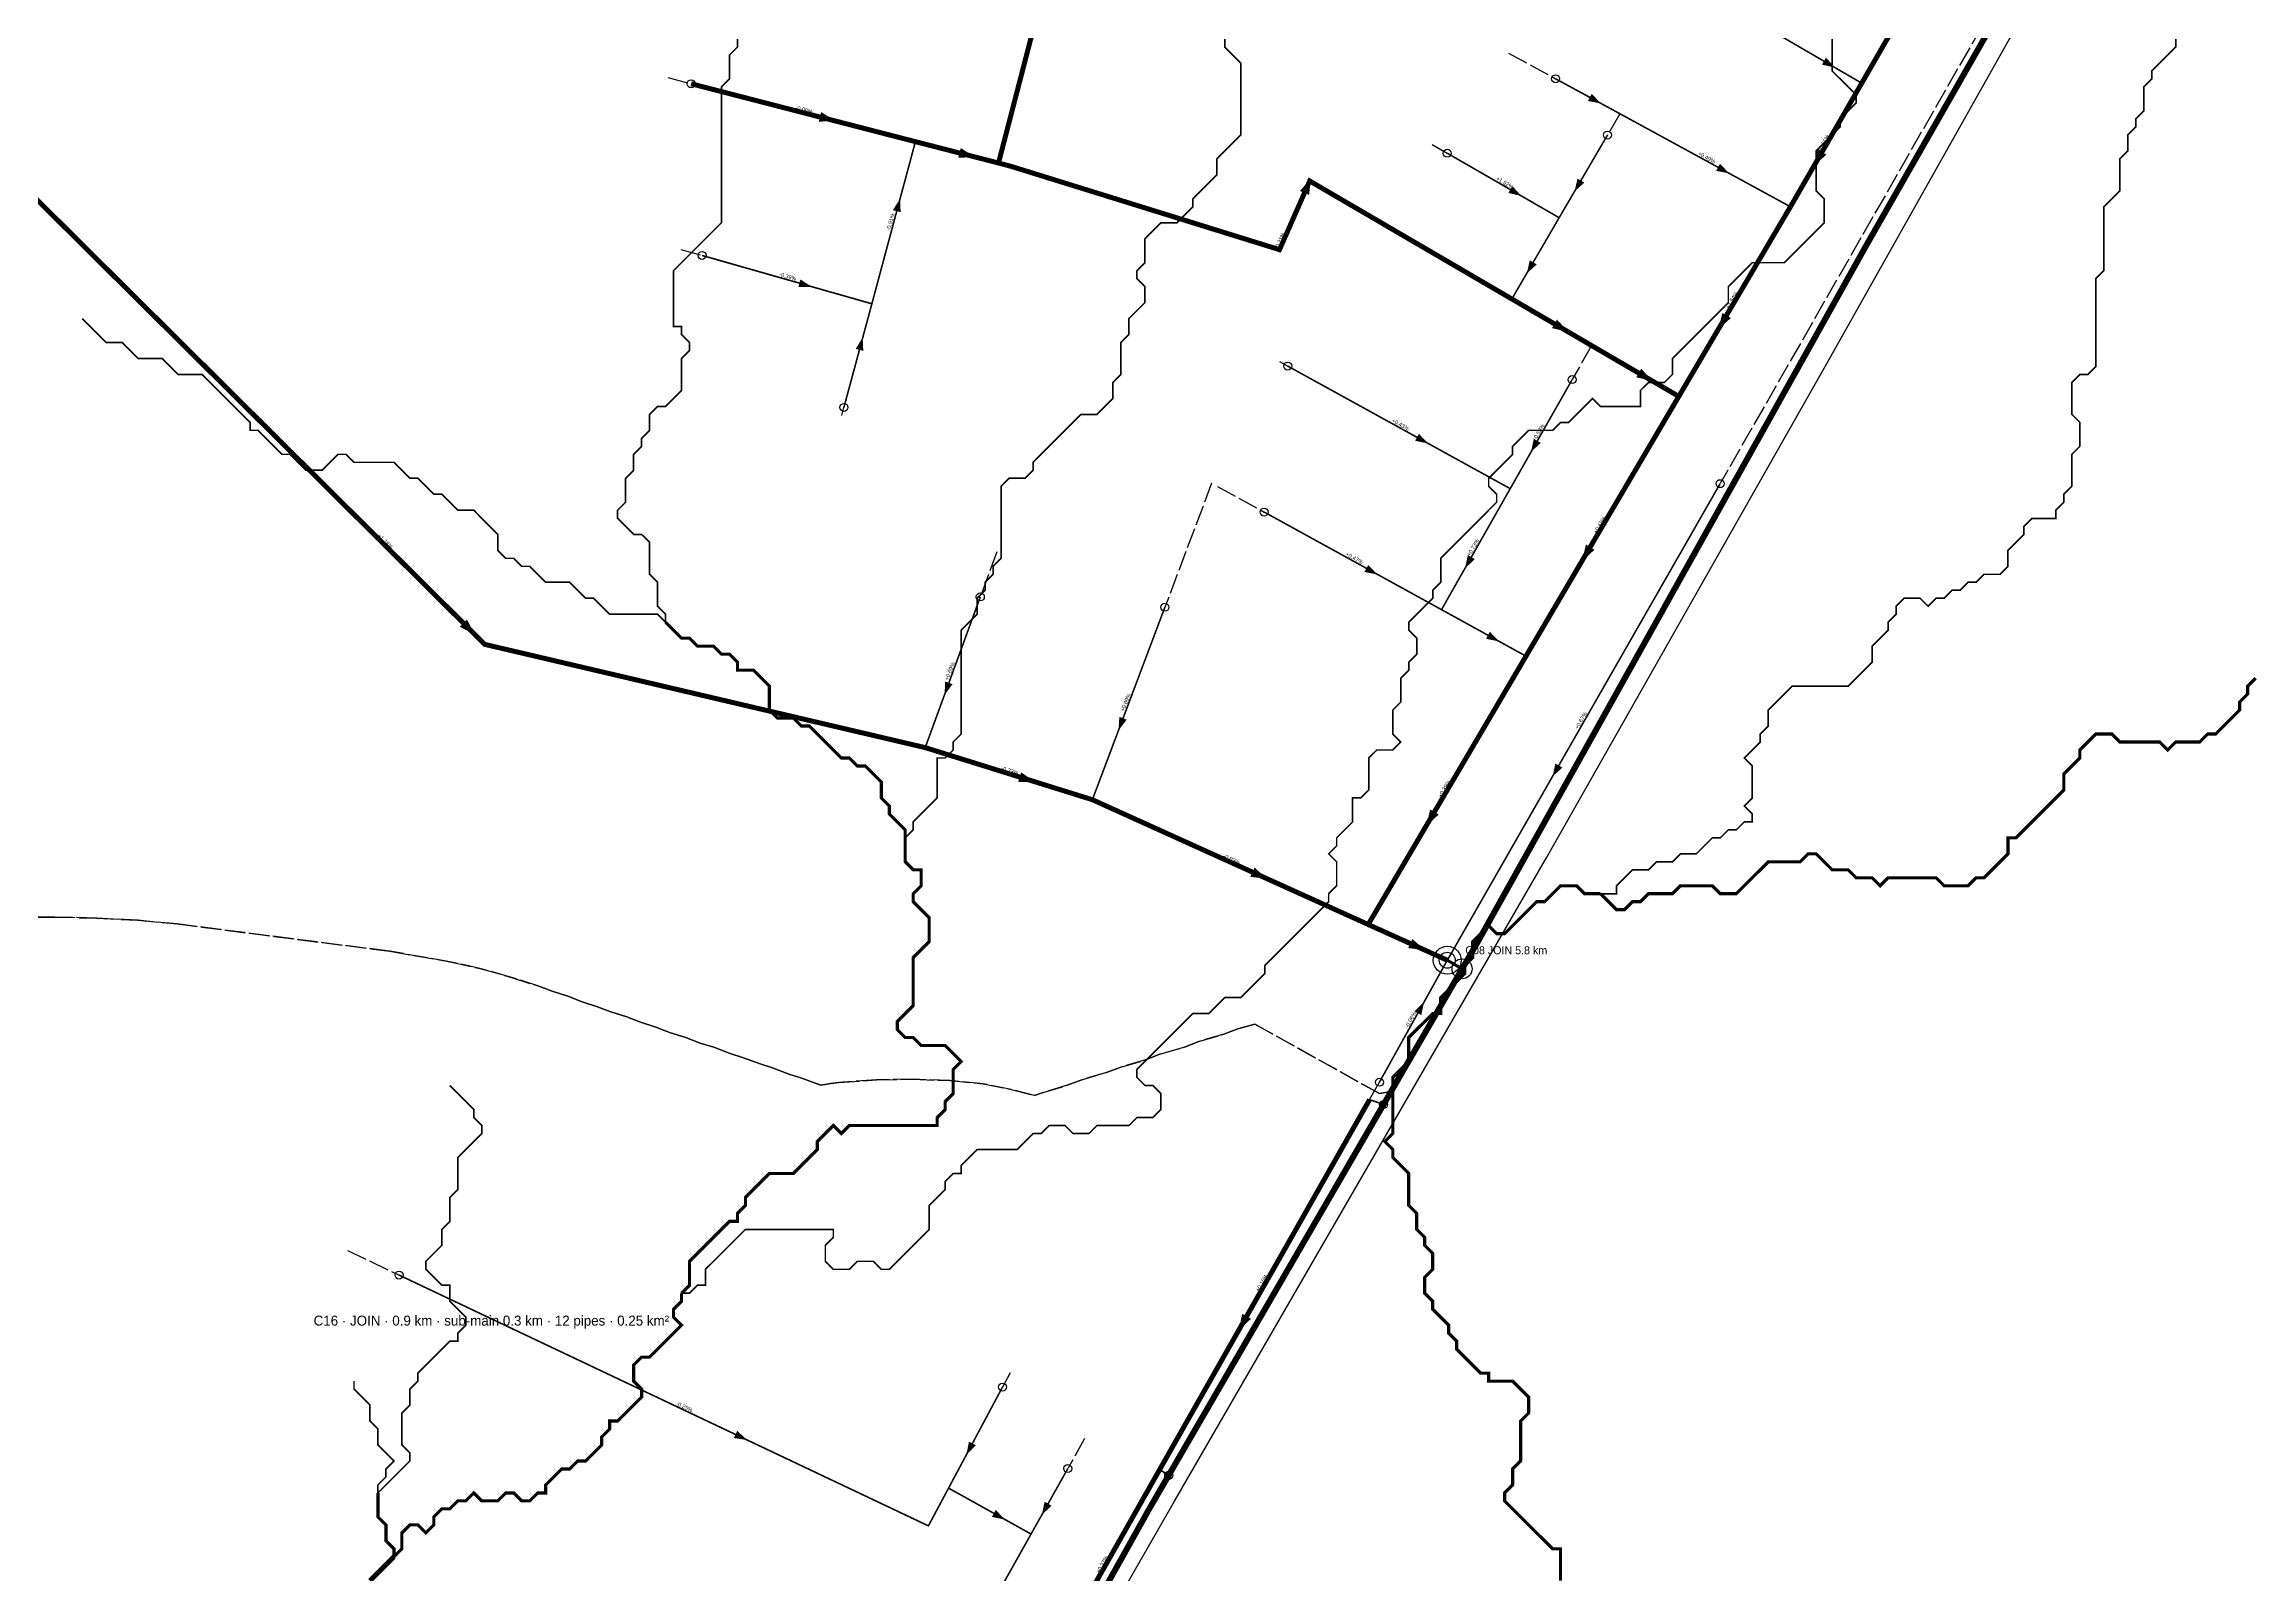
# Model space of a CAD drawing. Header units: metres. Extents: x 442821 to 452274, y 2561971 to 2571293.
# Drawn here: x 445428 to 446534, y 2563678 to 2564445 of the extents above; entities that cross this region are included whole.
import ezdxf
from ezdxf.enums import TextEntityAlignment as Align

# ---------------------------------------------------------------- set-up
doc = ezdxf.new("R2010")
doc.units = ezdxf.units.M
doc.header["$LTSCALE"] = 8
doc.linetypes.add('DASHDOT', pattern=[3.556, 2.54, -0.508, 0, -0.508])
doc.linetypes.add('DASHED', pattern=[1.524, 1.27, -0.254])
for name, color, linetype in [('A_ARROWS', 7, 'Continuous'), ('A_BUILT_2006', 252, 'Continuous'), ('A_CATCH_LABEL', 7, 'Continuous'), ('A_CATCHMENTS', 7, 'Continuous'), ('A_ENVELOPE', 3, 'Continuous'), ('A_GRADIENT', 8, 'Continuous'), ('A_HEAD_GAP', 8, 'Continuous'), ('A_HEADS', 8, 'Continuous'), ('A_JOIN_LINK', 6, 'Continuous'), ('A_MAIN_PIPE', 5, 'Continuous'), ('A_OUTLET_LABEL', 7, 'Continuous'), ('A_OUTLETS', 7, 'Continuous'), ('A_STREAMS', 5, 'Continuous')]:
    doc.layers.add(name, color=color, linetype=linetype)

msp = doc.modelspace()

# ---------------------------------------------------------------- linework, layer by layer
at = {"layer": 'A_ARROWS', "color": 3}
for points in [[(446324.8, 2564433.1), (446318.3, 2564434.6), (446320.3, 2564438.1)], [(446207.7, 2564415.1), (446201.1, 2564416.4), (446203, 2564419.9)], [(445824.3, 2564406.4), (445816, 2564406), (445817.2, 2564410.8)], [(445894.2, 2564388.3), (445885.8, 2564387.9), (445887.1, 2564392.8)], [(446314.3, 2564383.9), (446316.1, 2564392), (446320.5, 2564389.5)], [(446271.9, 2564380.1), (446265.3, 2564381.4), (446267.2, 2564384.9)], [(446062.4, 2564377.6), (446061.5, 2564369.3), (446056.9, 2564371.3)], [(446167.8, 2564368.8), (446161.3, 2564370.3), (446163.3, 2564373.7)], [(446194.4, 2564371), (446195.9, 2564377.5), (446199.3, 2564375.5)], [(445856.7, 2564367.4), (445857, 2564360.7), (445853.1, 2564361.7)], [(446170.5, 2564330), (446172, 2564336.6), (446175.5, 2564334.5)], [(445812.5, 2564323.3), (445805.8, 2564323.2), (445806.8, 2564327)], [(446191.3, 2564300.7), (446183.1, 2564302.6), (446185.6, 2564306.9)], [(446266.5, 2564302.1), (446268.4, 2564310.2), (446272.7, 2564307.7)], [(445838, 2564297.9), (445838.3, 2564291.2), (445834.5, 2564292.2)], [(446233.5, 2564276.1), (446225.3, 2564278), (446227.8, 2564282.3)], [(446121.1, 2564244.8), (446114.6, 2564246.2), (446116.5, 2564249.7)], [(446172.6, 2564240.6), (446174, 2564247.1), (446177.5, 2564245.1)], [(446198.2, 2564186), (446200.1, 2564194.2), (446204.4, 2564191.6)], [(446095.7, 2564179.2), (446089.2, 2564180.5), (446091.1, 2564184)], [(446139.6, 2564182.3), (446141, 2564188.9), (446144.5, 2564186.9)], [(445643.8, 2564149.2), (445636.3, 2564153), (445639.9, 2564156.6)], [(446156.7, 2564145.7), (446150.1, 2564147), (446152, 2564150.5)], [(445879, 2564118.9), (445879.3, 2564125.6), (445883, 2564124.3)], [(445966.1, 2564101.2), (445966.5, 2564107.9), (445970.2, 2564106.5)], [(446183.4, 2564078), (446184.8, 2564084.5), (446188.3, 2564082.5)], [(445924.3, 2564075.3), (445915.9, 2564075.3), (445917.4, 2564080.1)], [(446120.2, 2564053.3), (446122.1, 2564061.5), (446126.4, 2564059)], [(446040.4, 2564026.8), (446032.1, 2564027.8), (446034.2, 2564032.4)], [(446119.4, 2563991.1), (446111.1, 2563992.1), (446113.2, 2563996.7)], [(446119, 2563965.1), (446117.7, 2563958.5), (446114.2, 2563960.4)]]:
    msp.add_solid(points, dxfattribs=at)
at = {"layer": 'A_ARROWS', "color": 1}
for points in [[(446026.3, 2563800.7), (446028, 2563808.9), (446032.4, 2563806.4)], [(445780.1, 2563745.7), (445773.5, 2563746.7), (445775.2, 2563750.3)], [(445889.9, 2563738.3), (445891.2, 2563744.9), (445894.7, 2563743)], [(445909.3, 2563705.8), (445902.7, 2563707.2), (445904.6, 2563710.7)], [(445927.7, 2563708.2), (445929.1, 2563714.8), (445932.6, 2563712.8)]]:
    msp.add_solid(points, dxfattribs=at)
at = {"layer": 'A_BUILT_2006', "color": 252}
msp.add_lwpolyline([(444423.4, 2563343.2), (444431.5, 2563355.3), (444572.9, 2563267.8), (444295.2, 2562786.9), (444363.1, 2562577.1), (444377.7, 2562576.5), (444569.2, 2562604), (444800.1, 2562694.3), (445148.7, 2563361.2), (445469.4, 2563197.5), (445714.6, 2563159.3), (445807.5, 2563389.7), (445994.1, 2563715), (446180.6, 2564037.7), (446320.8, 2564284.9), (446551.4, 2564695.1), (447061.6, 2565726.9), (448013.4, 2567331.6), (448231.6, 2567243.7), (448332.3, 2567295.5), (448412.2, 2567436.6)], dxfattribs=at)
at = {"layer": 'A_CATCHMENTS', "color": 3, "linetype": 'DASHED'}
msp.add_lwpolyline([(446410.6, 2564467), (446340, 2564343.2), (446237.3, 2564159), (446145.9, 2563995.1), (446102.6, 2563920.3), (446096.8, 2563919.2), (446034.3, 2563954), (446025.9, 2563951.7), (446018.8, 2563948.9), (446006.3, 2563945.3), (445999.2, 2563942.5), (445986.8, 2563938.9), (445979.6, 2563936.1), (445967.3, 2563932.5), (445960, 2563929.8), (445947.8, 2563926.1), (445940.4, 2563923.4), (445928.3, 2563919.7), (445924.1, 2563918.2), (445912.3, 2563921.3), (445898.3, 2563924.1), (445881.6, 2563925.7), (445863.4, 2563926.4), (445844.9, 2563926.1), (445826.1, 2563924.8), (445822, 2563924.3), (445817, 2563923.4), (445816.5, 2563923.6), (445807, 2563927.1), (445801.5, 2563928.8), (445792.4, 2563932.2), (445786.6, 2563934.1), (445777.9, 2563937.3), (445771.7, 2563939.3), (445763.4, 2563942.4), (445756.7, 2563944.5), (445748.9, 2563947.4), (445741.8, 2563949.7), (445734.4, 2563952.5), (445726.8, 2563955), (445719.9, 2563957.6), (445719.9, 2563957.6), (445711.9, 2563960.2), (445705.3, 2563962.7), (445697, 2563965.4), (445690.8, 2563967.8), (445682, 2563970.6), (445676.3, 2563972.8), (445661.7, 2563977.6), (445647, 2563981.7), (445632.1, 2563985.1), (445601.2, 2563990.5), (445494.8, 2564004.2), (445475.1, 2564006), (445454.6, 2564007.1), (445433.6, 2564007.6), (445411.9, 2564007.5)], dxfattribs=at)
at = {"layer": 'A_CATCHMENTS', "color": 1, "linetype": 'DASHED'}
msp.add_lwpolyline([(445411.9, 2564007.5), (445433.6, 2564007.6), (445454.6, 2564007.1), (445475.1, 2564006), (445494.8, 2564004.2), (445601.2, 2563990.5), (445632.1, 2563985.1), (445647, 2563981.7), (445661.7, 2563977.6), (445676.3, 2563972.8), (445682, 2563970.6), (445690.8, 2563967.8), (445697, 2563965.4), (445705.3, 2563962.7), (445711.9, 2563960.2), (445719.9, 2563957.6), (445726.8, 2563955), (445734.4, 2563952.5), (445741.8, 2563949.7), (445748.9, 2563947.4), (445756.7, 2563944.5), (445763.4, 2563942.4), (445771.7, 2563939.3), (445777.9, 2563937.3), (445786.6, 2563934.1), (445792.4, 2563932.2), (445801.5, 2563928.8), (445807, 2563927.1), (445816.5, 2563923.6), (445817, 2563923.4), (445822, 2563924.3), (445826.1, 2563924.8), (445844.9, 2563926.1), (445863.4, 2563926.4), (445881.6, 2563925.7), (445898.3, 2563924.1), (445912.3, 2563921.3), (445924.1, 2563918.2), (445928.3, 2563919.7), (445940.4, 2563923.4), (445947.8, 2563926.1), (445960, 2563929.8), (445967.3, 2563932.5), (445979.6, 2563936.1), (445986.8, 2563938.9), (445999.2, 2563942.5), (446006.3, 2563945.3), (446018.8, 2563948.9), (446025.9, 2563951.7), (446034.3, 2563954), (446096.8, 2563919.2), (446102.6, 2563920.3), (446098.8, 2563913.7), (445991.2, 2563728), (445981.3, 2563710.9), (445936.8, 2563631.1)], dxfattribs=at)
at = {"layer": 'A_ENVELOPE', "color": 3}
msp.add_lwpolyline([(446687.5, 2565015.6), (446628.6, 2564893.4), (446563.7, 2564758.7), (446544.7, 2564719.1), (446459.2, 2564552.4), (446431.5, 2564503.8), (446340, 2564343.2), (446237.3, 2564159), (446145.9, 2563995.1), (446098.8, 2563913.7), (445991.2, 2563728), (445981.3, 2563710.9), (445936.8, 2563631.1), (445875.2, 2563520.9), (445841.6, 2563460.7), (445796.7, 2563382.9), (445742.6, 2563253.5), (445736.7, 2563232.2), (445717.1, 2563162.4), (445244.5, 2563377.9), (444873.7, 2562270.3), (443922.9, 2562555.5), (443114.8, 2564922.9)], dxfattribs=at)
at = {"layer": 'A_HEAD_GAP', "color": 8, "linetype": 'DASHED'}
for points in [[(446428.6, 2564506.5), (446267.3, 2564224.7)], [(446161.4, 2564440.3), (446184.9, 2564427.5)], [(445740.4, 2564428.1), (445752.1, 2564425)], [(446217.1, 2564410), (446210.9, 2564399.3)], [(446123.2, 2564394.5), (446130.7, 2564390.2)], [(445746.9, 2564342), (445757.6, 2564339)], [(446202.9, 2564293.9), (446193.2, 2564276.8)], [(446046.7, 2564285.9), (446050.8, 2564283.6)], [(445827.6, 2564258.8), (445828.6, 2564262.9)], [(446012.7, 2564224.9), (445989.3, 2564162.8)], [(446015.6, 2564223.3), (446039, 2564210.5)], [(445905.1, 2564190.6), (445896.9, 2564168)], [(446091.8, 2563916.2), (446096.7, 2563924.9)], [(445580, 2563840.6), (445605.9, 2563828.3)], [(445911.9, 2563779.4), (445908, 2563772.2)], [(445949.1, 2563746.5), (445940.7, 2563731.4)]]:
    msp.add_lwpolyline(points, dxfattribs=at)
at = {"layer": 'A_HEADS', "color": 3}
for centre in [(445752.1, 2564425), (446184.9, 2564427.5), (446210.9, 2564399.3), (446130.7, 2564390.2), (445757.6, 2564339), (446050.8, 2564283.6), (446193.2, 2564276.8), (445828.6, 2564262.9), (446267.3, 2564224.7), (446039, 2564210.5), (445896.9, 2564168), (445989.3, 2564162.8), (446096.7, 2563924.9)]:
    msp.add_circle(centre, 2, dxfattribs=at)
at = {"layer": 'A_HEADS', "color": 1}
for centre in [(446098.8, 2563913.7), (445605.9, 2563828.3), (445908, 2563772.2), (445940.7, 2563731.4), (445991.2, 2563728)]:
    msp.add_circle(centre, 2, dxfattribs=at)
at = {"layer": 'A_JOIN_LINK', "color": 6, "const_width": 1.5}
msp.add_lwpolyline([(446130.7, 2563986), (446138.1, 2563981.7)], dxfattribs=at)
at = {"layer": 'A_JOIN_LINK', "color": 6}
msp.add_circle((446138.1, 2563981.7), 5, dxfattribs=at)
at = {"layer": 'A_MAIN_PIPE', "color": 5, "const_width": 3}
msp.add_lwpolyline([(446687.5, 2565015.6), (446544.7, 2564719.1), (446459.2, 2564552.4), (446340, 2564343.2), (446145.9, 2563995.1), (445981.3, 2563710.9), (445841.6, 2563460.7), (445796.7, 2563382.9), (445742.6, 2563253.5), (445717.1, 2563162.4), (445463.7, 2563198.7), (445149.7, 2563362.7), (444801.7, 2562690.4), (444568.5, 2562596.8), (444339.2, 2562571.3), (444291.8, 2562785.1), (444572.7, 2563268), (444431.5, 2563355.6), (444423, 2563343.3)], dxfattribs=at)
at = {"layer": 'A_OUTLETS', "color": 5}
for radius in [7, 4]:
    msp.add_circle((446130.7, 2563986), radius, dxfattribs=at)
at = {"layer": 'A_SECONDARY_HEADER', "color": 3, "const_width": 2.5}
for points in [[(446430.9, 2564586.9), (446428.8, 2564582.8), (446338.2, 2564425.3)], [(446338.2, 2564425.3), (446302.5, 2564363.4)], [(445386.4, 2564404.9), (445648.8, 2564144.2), (445869.3, 2564092.5)], [(446302.5, 2564363.4), (446246.6, 2564268.4)], [(446163, 2564317.2), (446202.9, 2564293.9)], [(446246.6, 2564268.4), (446170.1, 2564138.3)]]:
    msp.add_lwpolyline(points, dxfattribs=at)
at = {"layer": 'A_SECONDARY_HEADER', "color": 3, "linetype": 'DASHED', "const_width": 2.5}
for points in [[(445765.7, 2564501.2), (445925.4, 2564460), (445906, 2564385.3)], [(445864.4, 2564396), (445906, 2564385.3)], [(445906, 2564385.3), (445912.4, 2564383.6), (446046.7, 2564341.9), (446061.8, 2564376.3), (446163, 2564317.2)], [(446170.1, 2564138.3), (446091.1, 2564003.9)], [(445953, 2564066.4), (446091.1, 2564003.9)], [(446091.1, 2564003.9), (446130.7, 2563986)]]:
    msp.add_lwpolyline(points, dxfattribs=at)
at = {"layer": 'A_SECONDARY_HEADER', "color": 3, "linetype": 'DASHDOT', "const_width": 2.5}
for points in [[(445752.1, 2564425), (445864.4, 2564396)], [(446202.9, 2564293.9), (446246.6, 2564268.4)], [(445869.3, 2564092.5), (445953, 2564066.4)]]:
    msp.add_lwpolyline(points, dxfattribs=at)
at = {"layer": 'A_SECONDARY_HEADER', "color": 1, "linetype": 'DASHED', "const_width": 2.5}
for points in [[(446091.8, 2563916.2), (445986.7, 2563730.9)], [(445986.7, 2563730.9), (445932, 2563634.3)]]:
    msp.add_lwpolyline(points, dxfattribs=at)
at = {"layer": 'A_SECONDARY_MAIN', "color": 3, "linetype": 'DASHED', "const_width": 0.8}
for points in [[(446296.1, 2564449.8), (446338.2, 2564425.3)], [(446217.1, 2564410), (446302.5, 2564363.4)], [(446050.8, 2564283.6), (446162.2, 2564222.2)], [(446039, 2564210.5), (446127.8, 2564161.6)], [(446127.8, 2564161.6), (446170.1, 2564138.3)]]:
    msp.add_lwpolyline(points, dxfattribs=at)
at = {"layer": 'A_SECONDARY_MAIN', "color": 3, "const_width": 0.8}
for points in [[(446184.9, 2564427.5), (446217.1, 2564410)], [(446130.7, 2564390.2), (446186.7, 2564357.9)], [(446186.7, 2564357.9), (446163, 2564317.2)], [(446162.2, 2564222.2), (446127.8, 2564161.6)], [(445896.9, 2564168), (445869.3, 2564092.5)], [(445989.3, 2564162.8), (445953, 2564066.4)]]:
    msp.add_lwpolyline(points, dxfattribs=at)
at = {"layer": 'A_SECONDARY_MAIN', "color": 3, "linetype": 'DASHDOT', "const_width": 0.8}
for points in [[(445842.6, 2564314.8), (445864.4, 2564396)], [(445757.6, 2564339), (445842.6, 2564314.8)], [(445828.6, 2564262.9), (445842.6, 2564314.8)]]:
    msp.add_lwpolyline(points, dxfattribs=at)
at = {"layer": 'A_SECONDARY_MAIN', "color": 1, "linetype": 'DASHED', "const_width": 0.8}
for points in [[(446098.8, 2563913.7), (446091.8, 2563916.2)], [(445908, 2563772.2), (445881, 2563721.6)]]:
    msp.add_lwpolyline(points, dxfattribs=at)
at = {"layer": 'A_SECONDARY_MAIN', "color": 1, "linetype": 'DASHDOT', "const_width": 0.8}
for points in [[(445605.9, 2563828.3), (445870.9, 2563702.7), (445881, 2563721.6)], [(445991.2, 2563728), (445986.7, 2563730.9)]]:
    msp.add_lwpolyline(points, dxfattribs=at)
at = {"layer": 'A_SECONDARY_MAIN', "color": 1, "const_width": 0.8}
for points in [[(445940.7, 2563731.4), (445922.3, 2563698.6)], [(445881, 2563721.6), (445922.3, 2563698.6)], [(445922.3, 2563698.6), (445898.8, 2563656.7)]]:
    msp.add_lwpolyline(points, dxfattribs=at)
at = {"layer": 'A_SECONDARY_MAIN_BRANCH', "color": 3, "const_width": 0.8}
for points in [[(446210.9, 2564399.3), (446186.7, 2564357.9)], [(446193.2, 2564276.8), (446162.2, 2564222.2)], [(446267.3, 2564224.7), (446130.7, 2563986)]]:
    msp.add_lwpolyline(points, dxfattribs=at)
at = {"layer": 'A_SECONDARY_MAIN_BRANCH', "color": 3, "linetype": 'DASHED', "const_width": 0.8}
msp.add_lwpolyline([(446096.7, 2563924.9), (446130.7, 2563986)], dxfattribs=at)
at = {"layer": 'A_STREAMS', "color": 5}
for points, const_width in [([(445775.3, 2564447.4), (445775.3, 2564443.4), (445771.3, 2564439.4), (445771.3, 2564435.4), (445771.3, 2564431.4), (445771.3, 2564427.4), (445767.3, 2564423.4), (445767.3, 2564419.4), (445767.3, 2564415.4), (445767.3, 2564411.4), (445767.3, 2564407.4), (445767.3, 2564403.4), (445767.3, 2564399.4), (445767.3, 2564395.4), (445767.3, 2564391.4), (445767.3, 2564387.4), (445767.3, 2564383.4), (445767.3, 2564379.4), (445767.3, 2564375.4), (445767.3, 2564371.4), (445767.3, 2564367.4), (445767.3, 2564363.4), (445767.3, 2564359.4), (445767.3, 2564355.4), (445763.3, 2564351.4), (445759.3, 2564347.4), (445755.3, 2564343.4), (445751.3, 2564339.4), (445747.3, 2564335.4), (445743.3, 2564331.4), (445743.3, 2564327.4), (445743.3, 2564323.4), (445743.3, 2564319.4), (445743.3, 2564315.4), (445743.3, 2564311.4), (445743.3, 2564307.4), (445743.3, 2564303.4), (445747.3, 2564303.4), (445747.3, 2564299.4), (445751.3, 2564295.4), (445751.3, 2564291.4), (445747.3, 2564287.4), (445747.3, 2564283.4), (445747.3, 2564279.4), (445747.3, 2564275.4), (445747.3, 2564271.4), (445743.3, 2564267.4), (445739.3, 2564263.4), (445735.3, 2564263.4), (445731.3, 2564259.4), (445731.3, 2564255.4), (445731.3, 2564251.4), (445727.3, 2564247.4), (445727.3, 2564243.4), (445723.3, 2564239.4), (445723.3, 2564235.4), (445723.3, 2564231.4), (445719.3, 2564227.4), (445719.3, 2564223.4), (445719.3, 2564219.4), (445719.3, 2564215.4), (445715.3, 2564211.4), (445715.3, 2564207.3), (445719.3, 2564203.3), (445723.3, 2564199.3), (445727.3, 2564199.3), (445731.3, 2564195.3), (445731.3, 2564191.3), (445731.3, 2564187.3), (445731.3, 2564183.3), (445731.3, 2564179.3), (445735.3, 2564175.3), (445735.3, 2564171.3), (445735.3, 2564167.3), (445735.3, 2564163.3), (445739.3, 2564159.3), (445739.3, 2564155.3)], 0.8), ([(446323.4, 2564447.4), (446323.4, 2564443.4), (446323.4, 2564439.4), (446323.4, 2564435.4), (446323.4, 2564431.4), (446327.4, 2564427.4), (446331.4, 2564423.4), (446335.4, 2564419.4), (446335.4, 2564415.4), (446331.4, 2564411.4), (446327.4, 2564407.4), (446327.4, 2564403.4), (446323.4, 2564399.4), (446319.4, 2564395.4), (446315.4, 2564391.4), (446315.4, 2564387.4), (446315.4, 2564383.4), (446315.4, 2564379.4), (446315.4, 2564375.4), (446315.4, 2564371.4), (446319.4, 2564367.4), (446319.4, 2564363.4), (446319.4, 2564359.4), (446319.4, 2564355.4), (446315.4, 2564351.4), (446311.4, 2564347.4), (446307.4, 2564343.4), (446303.4, 2564339.4), (446299.4, 2564335.4), (446295.4, 2564335.4), (446291.4, 2564335.4), (446287.4, 2564335.4), (446283.4, 2564335.4), (446279.4, 2564331.4), (446275.4, 2564327.4), (446271.4, 2564323.4), (446271.4, 2564319.4), (446271.4, 2564315.4), (446267.4, 2564311.4), (446263.4, 2564307.4), (446259.4, 2564303.4), (446255.4, 2564299.4), (446251.4, 2564295.4), (446247.4, 2564291.4), (446243.4, 2564287.4), (446243.4, 2564283.4), (446243.4, 2564279.4), (446239.4, 2564275.4), (446235.4, 2564275.4), (446231.4, 2564275.4), (446227.4, 2564271.4), (446227.4, 2564267.4), (446227.4, 2564263.4), (446223.4, 2564263.4), (446219.4, 2564263.4), (446215.4, 2564263.4), (446211.4, 2564263.4), (446207.4, 2564263.4), (446203.4, 2564267.4), (446199.4, 2564263.4), (446195.4, 2564259.4), (446191.4, 2564255.4), (446187.4, 2564255.4), (446183.4, 2564251.4), (446179.4, 2564251.4), (446175.4, 2564251.4), (446171.4, 2564251.4), (446167.4, 2564247.4), (446163.4, 2564243.4), (446163.4, 2564239.4), (446159.4, 2564235.4), (446155.4, 2564231.4), (446151.4, 2564227.4), (446151.4, 2564223.4), (446155.4, 2564219.4), (446155.4, 2564215.4), (446151.4, 2564211.4), (446147.4, 2564207.3), (446143.4, 2564203.3), (446139.4, 2564199.3), (446135.4, 2564195.3), (446131.4, 2564191.3), (446127.4, 2564187.3), (446127.4, 2564183.3), (446127.4, 2564179.3), (446127.4, 2564175.3), (446123.4, 2564171.3), (446123.4, 2564167.3), (446119.4, 2564163.3), (446115.4, 2564159.3), (446111.4, 2564155.3), (446111.4, 2564151.3), (446115.4, 2564147.3), (446115.4, 2564143.3), (446115.4, 2564139.3), (446111.4, 2564135.3), (446111.4, 2564131.3), (446107.4, 2564127.3), (446107.4, 2564123.3), (446107.4, 2564119.3), (446107.4, 2564115.3), (446103.4, 2564111.3), (446103.4, 2564107.3), (446103.4, 2564103.3), (446103.4, 2564099.3), (446107.4, 2564095.3), (446103.4, 2564091.3), (446099.4, 2564091.3), (446095.4, 2564091.3), (446091.4, 2564087.3), (446091.4, 2564083.3), (446091.4, 2564079.3), (446091.4, 2564075.3), (446091.4, 2564071.3), (446087.3, 2564067.3), (446083.3, 2564067.3), (446083.3, 2564063.3), (446083.3, 2564059.3), (446083.3, 2564055.3), (446079.3, 2564051.3), (446075.3, 2564047.3), (446075.3, 2564043.3), (446071.3, 2564039.3), (446075.3, 2564035.3), (446075.3, 2564031.3), (446075.3, 2564027.3), (446075.3, 2564023.3), (446071.3, 2564019.3), (446071.3, 2564015.3), (446067.3, 2564011.3), (446063.3, 2564007.3), (446059.3, 2564003.3), (446055.3, 2563999.3), (446051.3, 2563995.3), (446047.3, 2563991.3), (446043.3, 2563987.3), (446039.3, 2563983.3), (446039.3, 2563979.3), (446035.3, 2563975.3), (446031.3, 2563971.3), (446027.3, 2563967.3), (446023.3, 2563967.3), (446019.3, 2563967.3), (446015.3, 2563963.3), (446011.3, 2563959.3), (446007.3, 2563959.3), (446003.3, 2563959.3), (445999.3, 2563955.3), (445995.3, 2563951.3), (445991.3, 2563947.3), (445987.3, 2563943.3), (445983.3, 2563939.3), (445979.3, 2563935.3), (445975.3, 2563931.3), (445975.3, 2563927.3), (445979.3, 2563923.3), (445983.3, 2563923.3), (445987.3, 2563919.2), (445987.3, 2563915.2), (445987.3, 2563911.2), (445983.3, 2563907.2), (445979.3, 2563907.2), (445975.3, 2563907.2), (445971.3, 2563903.2), (445967.3, 2563903.2), (445963.3, 2563903.2), (445959.3, 2563903.2), (445955.3, 2563903.2), (445951.3, 2563899.2), (445947.3, 2563899.2), (445943.3, 2563899.2), (445939.3, 2563903.2), (445935.3, 2563903.2), (445931.3, 2563903.2), (445927.3, 2563899.2), (445923.3, 2563899.2), (445919.3, 2563895.2), (445915.3, 2563891.2), (445911.3, 2563891.2), (445907.3, 2563891.2), (445903.3, 2563891.2), (445899.3, 2563891.2), (445895.3, 2563891.2), (445891.3, 2563887.2), (445887.3, 2563883.2), (445887.3, 2563879.2), (445883.3, 2563879.2), (445879.3, 2563875.2), (445879.3, 2563871.2), (445875.3, 2563867.2), (445871.3, 2563863.2), (445871.3, 2563859.2), (445871.3, 2563855.2), (445871.3, 2563851.2), (445867.3, 2563847.2), (445863.3, 2563843.2), (445859.3, 2563839.2), (445855.3, 2563835.2), (445851.3, 2563831.2), (445847.3, 2563831.2), (445843.3, 2563835.2), (445839.3, 2563835.2), (445835.3, 2563835.2), (445831.3, 2563831.2), (445827.3, 2563831.2), (445823.3, 2563831.2), (445819.3, 2563835.2), (445819.3, 2563839.2), (445819.3, 2563843.2), (445823.3, 2563847.2), (445823.3, 2563851.2), (445819.3, 2563851.2), (445815.3, 2563851.2), (445811.3, 2563851.2), (445807.3, 2563851.2), (445803.3, 2563851.2), (445799.3, 2563851.2), (445795.3, 2563851.2), (445791.3, 2563851.2), (445787.3, 2563851.2), (445783.3, 2563851.2), (445779.3, 2563851.2), (445775.3, 2563847.2), (445771.3, 2563843.2), (445767.3, 2563839.2), (445763.3, 2563835.2), (445759.3, 2563831.2), (445759.3, 2563827.2), (445759.3, 2563823.2), (445755.3, 2563823.2), (445751.3, 2563819.2), (445747.3, 2563819.2)], 0.8), ([(446019.3, 2564447.4), (446019.3, 2564443.4), (446023.3, 2564439.4), (446027.3, 2564435.4), (446027.3, 2564431.4), (446027.3, 2564427.4), (446027.3, 2564423.4), (446027.3, 2564419.4), (446027.3, 2564415.4), (446027.3, 2564411.4), (446027.3, 2564407.4), (446027.3, 2564403.4), (446027.3, 2564399.4), (446023.3, 2564395.4), (446019.3, 2564391.4), (446015.3, 2564387.4), (446015.3, 2564383.4), (446015.3, 2564379.4), (446011.3, 2564375.4), (446007.3, 2564371.4), (446003.3, 2564367.4), (446003.3, 2564363.4), (445999.3, 2564359.4), (445995.3, 2564355.4), (445991.3, 2564355.4), (445987.3, 2564355.4), (445983.3, 2564351.4), (445979.3, 2564347.4), (445979.3, 2564343.4), (445979.3, 2564339.4), (445979.3, 2564335.4), (445975.3, 2564331.4), (445975.3, 2564327.4), (445979.3, 2564323.4), (445979.3, 2564319.4), (445979.3, 2564315.4), (445975.3, 2564311.4), (445971.3, 2564307.4), (445971.3, 2564303.4), (445971.3, 2564299.4), (445967.3, 2564295.4), (445967.3, 2564291.4), (445967.3, 2564287.4), (445967.3, 2564283.4), (445967.3, 2564279.4), (445963.3, 2564275.4), (445963.3, 2564271.4), (445963.3, 2564267.4), (445959.3, 2564263.4), (445955.3, 2564259.4), (445951.3, 2564259.4), (445947.3, 2564259.4), (445943.3, 2564255.4), (445939.3, 2564251.4), (445935.3, 2564247.4), (445931.3, 2564243.4), (445927.3, 2564239.4), (445923.3, 2564235.4), (445923.3, 2564231.4), (445919.3, 2564227.4), (445915.3, 2564227.4), (445911.3, 2564227.4), (445907.3, 2564223.4), (445907.3, 2564219.4), (445907.3, 2564215.4), (445907.3, 2564211.4), (445907.3, 2564207.3), (445907.3, 2564203.3), (445907.3, 2564199.3), (445907.3, 2564195.3), (445907.3, 2564191.3), (445907.3, 2564187.3), (445903.3, 2564183.3), (445903.3, 2564179.3), (445899.3, 2564175.3), (445899.3, 2564171.3), (445895.3, 2564167.3), (445895.3, 2564163.3), (445895.3, 2564159.3), (445891.3, 2564155.3), (445887.3, 2564151.3), (445887.3, 2564147.3), (445887.3, 2564143.3), (445887.3, 2564139.3), (445887.3, 2564135.3), (445887.3, 2564131.3), (445887.3, 2564127.3), (445887.3, 2564123.3), (445887.3, 2564119.3), (445887.3, 2564115.3), (445887.3, 2564111.3), (445887.3, 2564107.3), (445887.3, 2564103.3), (445887.3, 2564099.3), (445883.3, 2564095.3), (445883.3, 2564091.3), (445879.3, 2564087.3), (445875.3, 2564087.3), (445875.3, 2564083.3), (445875.3, 2564079.3), (445875.3, 2564075.3), (445875.3, 2564071.3), (445875.3, 2564067.3), (445871.3, 2564063.3), (445867.3, 2564059.3), (445863.3, 2564055.3), (445863.3, 2564051.3), (445859.3, 2564047.3)], 0.8), ([(446495.4, 2564447.4), (446495.4, 2564443.4), (446491.4, 2564439.4), (446487.4, 2564435.4), (446483.4, 2564431.4), (446483.4, 2564427.4), (446479.4, 2564423.4), (446479.4, 2564419.4), (446479.4, 2564415.4), (446479.4, 2564411.4), (446475.4, 2564407.4), (446475.4, 2564403.4), (446471.4, 2564399.4), (446471.4, 2564395.4), (446471.4, 2564391.4), (446467.4, 2564387.4), (446467.4, 2564383.4), (446467.4, 2564379.4), (446467.4, 2564375.4), (446467.4, 2564371.4), (446463.4, 2564367.4), (446459.4, 2564363.4), (446459.4, 2564359.4), (446459.4, 2564355.4), (446459.4, 2564351.4), (446459.4, 2564347.4), (446459.4, 2564343.4), (446459.4, 2564339.4), (446459.4, 2564335.4), (446459.4, 2564331.4), (446455.4, 2564327.4), (446455.4, 2564323.4), (446455.4, 2564319.4), (446455.4, 2564315.4), (446455.4, 2564311.4), (446455.4, 2564307.4), (446455.4, 2564303.4), (446455.4, 2564299.4), (446455.4, 2564295.4), (446455.4, 2564291.4), (446455.4, 2564287.4), (446455.4, 2564283.4), (446451.4, 2564279.4), (446447.4, 2564279.4), (446443.4, 2564275.4), (446443.4, 2564271.4), (446443.4, 2564267.4), (446443.4, 2564263.4), (446443.4, 2564259.4), (446447.4, 2564255.4), (446447.4, 2564251.4), (446447.4, 2564247.4), (446447.4, 2564243.4), (446443.4, 2564239.4), (446443.4, 2564235.4), (446443.4, 2564231.4), (446443.4, 2564227.4), (446443.4, 2564223.4), (446439.4, 2564219.4), (446439.4, 2564215.4), (446435.4, 2564211.4), (446435.4, 2564207.3), (446431.4, 2564207.3), (446427.4, 2564207.3), (446423.4, 2564207.3), (446419.4, 2564203.3), (446419.4, 2564199.3), (446415.4, 2564195.3), (446411.4, 2564191.3), (446411.4, 2564187.3), (446411.4, 2564183.3), (446407.4, 2564179.3), (446403.4, 2564179.3), (446399.4, 2564179.3), (446395.4, 2564175.3), (446391.4, 2564175.3), (446387.4, 2564171.3), (446383.4, 2564171.3), (446379.4, 2564167.3), (446375.4, 2564167.3), (446371.4, 2564163.3), (446367.4, 2564167.3), (446363.4, 2564167.3), (446359.4, 2564167.3), (446355.4, 2564163.3), (446355.4, 2564159.3), (446351.4, 2564155.3), (446351.4, 2564151.3), (446347.4, 2564147.3), (446343.4, 2564143.3), (446343.4, 2564139.3), (446343.4, 2564135.3), (446339.4, 2564131.3), (446335.4, 2564127.3), (446331.4, 2564123.3), (446327.4, 2564123.3), (446323.4, 2564123.3), (446319.4, 2564123.3), (446315.4, 2564123.3), (446311.4, 2564123.3), (446307.4, 2564123.3), (446303.4, 2564123.3), (446299.4, 2564119.3), (446295.4, 2564115.3), (446291.4, 2564111.3), (446291.4, 2564107.3), (446291.4, 2564103.3), (446287.4, 2564099.3), (446287.4, 2564095.3), (446283.4, 2564091.3), (446279.4, 2564087.3), (446283.4, 2564083.3), (446283.4, 2564079.3), (446283.4, 2564075.3), (446283.4, 2564071.3), (446283.4, 2564067.3), (446279.4, 2564063.3), (446283.4, 2564059.3), (446283.4, 2564055.3), (446279.4, 2564055.3), (446275.4, 2564051.3), (446271.4, 2564051.3), (446267.4, 2564047.3), (446263.4, 2564047.3), (446259.4, 2564043.3), (446255.4, 2564039.3), (446251.4, 2564039.3), (446247.4, 2564039.3), (446243.4, 2564035.3), (446239.4, 2564035.3), (446235.4, 2564035.3), (446231.4, 2564031.3), (446227.4, 2564031.3), (446223.4, 2564031.3), (446219.4, 2564027.3), (446215.4, 2564023.3), (446215.4, 2564019.3), (446211.4, 2564019.3), (446207.4, 2564019.3)], 0.8), ([(445447.3, 2564307.4), (445451.3, 2564303.4), (445455.3, 2564299.4), (445459.3, 2564295.4), (445463.3, 2564295.4), (445467.3, 2564295.4), (445471.3, 2564291.4), (445475.3, 2564287.4), (445479.3, 2564287.4), (445483.3, 2564287.4), (445487.3, 2564287.4), (445491.3, 2564283.4), (445495.3, 2564279.4), (445499.3, 2564279.4), (445503.3, 2564279.4), (445507.3, 2564279.4), (445511.3, 2564275.4), (445515.3, 2564271.4), (445519.3, 2564267.4), (445523.3, 2564263.4), (445527.3, 2564259.4), (445531.3, 2564255.4), (445531.3, 2564251.4), (445535.3, 2564251.4), (445539.3, 2564247.4), (445543.3, 2564243.4), (445547.3, 2564239.4), (445551.3, 2564239.4), (445555.3, 2564235.4), (445559.3, 2564231.4), (445563.3, 2564231.4), (445567.3, 2564231.4), (445571.3, 2564235.4), (445575.3, 2564239.4), (445579.3, 2564239.4), (445583.3, 2564235.4), (445587.3, 2564235.4), (445591.3, 2564235.4), (445595.3, 2564235.4), (445599.3, 2564235.4), (445603.3, 2564235.4), (445607.3, 2564231.4), (445611.3, 2564227.4), (445615.3, 2564227.4), (445619.3, 2564223.4), (445623.3, 2564219.4), (445627.3, 2564219.4), (445631.3, 2564215.4), (445635.3, 2564211.4), (445639.3, 2564211.4), (445643.3, 2564211.4), (445647.3, 2564207.3), (445651.3, 2564203.3), (445655.3, 2564199.3), (445655.3, 2564195.3), (445655.3, 2564191.3), (445659.3, 2564187.3), (445663.3, 2564187.3), (445667.3, 2564183.3), (445671.3, 2564183.3), (445675.3, 2564179.3), (445679.3, 2564175.3), (445683.3, 2564175.3), (445687.3, 2564175.3), (445691.3, 2564175.3), (445695.3, 2564171.3), (445699.3, 2564167.3), (445703.3, 2564167.3), (445707.3, 2564163.3), (445711.3, 2564159.3), (445715.3, 2564159.3), (445719.3, 2564159.3), (445723.3, 2564159.3), (445727.3, 2564159.3), (445731.3, 2564159.3), (445735.3, 2564159.3), (445739.3, 2564155.3)], 0.8), ([(445739.3, 2564155.3), (445743.3, 2564151.3), (445747.3, 2564147.3), (445751.3, 2564147.3), (445755.3, 2564143.3), (445759.3, 2564143.3), (445763.3, 2564143.3), (445767.3, 2564139.3), (445771.3, 2564139.3), (445775.3, 2564135.3), (445775.3, 2564131.3), (445779.3, 2564131.3), (445783.3, 2564131.3), (445787.3, 2564127.3), (445791.3, 2564123.3), (445791.3, 2564119.3), (445791.3, 2564115.3), (445791.3, 2564111.3), (445795.3, 2564107.3), (445799.3, 2564107.3), (445803.3, 2564107.3), (445807.3, 2564103.3), (445811.3, 2564103.3), (445815.3, 2564099.3), (445819.3, 2564095.3), (445823.3, 2564091.3), (445827.3, 2564087.3), (445831.3, 2564087.3), (445835.3, 2564083.3), (445839.3, 2564083.3), (445843.3, 2564079.3), (445847.3, 2564075.3), (445847.3, 2564071.3), (445847.3, 2564067.3), (445851.3, 2564063.3), (445851.3, 2564059.3), (445855.3, 2564055.3), (445859.3, 2564051.3), (445859.3, 2564047.3)], 1.6), ([(446535.4, 2564127.3), (446531.4, 2564123.3), (446531.4, 2564119.3), (446527.4, 2564115.3), (446527.4, 2564111.3), (446523.4, 2564107.3), (446519.4, 2564103.3), (446515.4, 2564099.3), (446511.4, 2564099.3), (446507.4, 2564095.3), (446503.4, 2564095.3), (446499.4, 2564095.3), (446495.4, 2564095.3), (446491.4, 2564091.3), (446487.4, 2564095.3), (446483.4, 2564095.3), (446479.4, 2564095.3), (446475.4, 2564095.3), (446471.4, 2564095.3), (446467.4, 2564095.3), (446463.4, 2564099.3), (446459.4, 2564099.3), (446455.4, 2564099.3), (446451.4, 2564095.3), (446447.4, 2564091.3), (446447.4, 2564087.3), (446443.4, 2564083.3), (446439.4, 2564079.3), (446439.4, 2564075.3), (446439.4, 2564071.3), (446435.4, 2564067.3), (446431.4, 2564063.3), (446427.4, 2564059.3), (446423.4, 2564055.3), (446419.4, 2564051.3), (446415.4, 2564047.3), (446411.4, 2564047.3), (446411.4, 2564043.3), (446411.4, 2564039.3), (446407.4, 2564035.3), (446403.4, 2564031.3), (446399.4, 2564027.3), (446395.4, 2564027.3), (446391.4, 2564023.3), (446387.4, 2564023.3), (446383.4, 2564023.3), (446379.4, 2564023.3), (446375.4, 2564027.3), (446371.4, 2564027.3), (446367.4, 2564027.3), (446363.4, 2564027.3), (446359.4, 2564027.3), (446355.4, 2564027.3), (446351.4, 2564027.3), (446347.4, 2564023.3), (446343.4, 2564027.3), (446339.4, 2564027.3), (446335.4, 2564027.3), (446331.4, 2564031.3), (446327.4, 2564031.3), (446323.4, 2564031.3), (446319.4, 2564035.3), (446315.4, 2564039.3), (446311.4, 2564039.3), (446307.4, 2564035.3), (446303.4, 2564035.3), (446299.4, 2564035.3), (446295.4, 2564035.3), (446291.4, 2564035.3), (446287.4, 2564031.3), (446283.4, 2564027.3), (446279.4, 2564023.3), (446275.4, 2564019.3), (446271.4, 2564019.3), (446267.4, 2564019.3), (446263.4, 2564023.3), (446259.4, 2564023.3), (446255.4, 2564023.3), (446251.4, 2564023.3), (446247.4, 2564023.3), (446243.4, 2564019.3), (446239.4, 2564019.3), (446235.4, 2564019.3), (446231.4, 2564019.3), (446227.4, 2564015.3), (446223.4, 2564015.3), (446219.4, 2564011.3), (446215.4, 2564011.3), (446211.4, 2564015.3), (446207.4, 2564019.3)], 1.6), ([(445859.3, 2564047.3), (445859.3, 2564043.3), (445859.3, 2564039.3), (445859.3, 2564035.3), (445863.3, 2564031.3), (445867.3, 2564031.3), (445867.3, 2564027.3), (445867.3, 2564023.3), (445863.3, 2564019.3), (445863.3, 2564015.3), (445867.3, 2564011.3), (445871.3, 2564007.3), (445871.3, 2564003.3), (445871.3, 2563999.3), (445871.3, 2563995.3), (445867.3, 2563991.3), (445863.3, 2563987.3), (445863.3, 2563983.3), (445863.3, 2563979.3), (445863.3, 2563975.3), (445863.3, 2563971.3), (445863.3, 2563967.3), (445863.3, 2563963.3), (445859.3, 2563959.3), (445855.3, 2563955.3), (445855.3, 2563951.3), (445859.3, 2563947.3), (445863.3, 2563947.3), (445867.3, 2563943.3), (445871.3, 2563943.3), (445875.3, 2563943.3), (445879.3, 2563943.3), (445883.3, 2563939.3), (445887.3, 2563935.3), (445883.3, 2563931.3), (445883.3, 2563927.3), (445883.3, 2563923.3), (445883.3, 2563919.2), (445879.3, 2563915.2), (445879.3, 2563911.2), (445875.3, 2563907.2), (445875.3, 2563903.2), (445871.3, 2563903.2), (445867.3, 2563903.2), (445863.3, 2563903.2), (445859.3, 2563903.2), (445855.3, 2563903.2), (445851.3, 2563903.2), (445847.3, 2563903.2), (445843.3, 2563903.2), (445839.3, 2563903.2), (445835.3, 2563903.2), (445831.3, 2563903.2), (445827.3, 2563899.2), (445823.3, 2563903.2), (445819.3, 2563899.2), (445815.3, 2563895.2), (445815.3, 2563891.2), (445811.3, 2563887.2), (445807.3, 2563883.2), (445803.3, 2563879.2), (445799.3, 2563879.2), (445795.3, 2563879.2), (445791.3, 2563879.2), (445787.3, 2563875.2), (445783.3, 2563871.2), (445779.3, 2563867.2), (445779.3, 2563863.2), (445775.3, 2563859.2), (445775.3, 2563855.2), (445771.3, 2563855.2), (445767.3, 2563851.2), (445763.3, 2563847.2), (445759.3, 2563843.2), (445755.3, 2563839.2), (445751.3, 2563835.2), (445751.3, 2563831.2), (445751.3, 2563827.2), (445751.3, 2563823.2), (445747.3, 2563819.2)], 1.6), ([(446207.4, 2564019.3), (446203.4, 2564019.3), (446199.4, 2564019.3), (446195.4, 2564023.3), (446191.4, 2564023.3), (446187.4, 2564023.3), (446183.4, 2564019.3), (446179.4, 2564015.3), (446175.4, 2564015.3), (446171.4, 2564011.3), (446167.4, 2564007.3), (446163.4, 2564003.3), (446159.4, 2563999.3), (446155.4, 2563999.3), (446151.4, 2564003.3), (446147.4, 2563999.3), (446143.4, 2563995.3), (446143.4, 2563991.3), (446143.4, 2563987.3), (446139.4, 2563983.3), (446139.4, 2563979.3), (446135.4, 2563975.3), (446131.4, 2563971.3), (446127.4, 2563967.3), (446127.4, 2563963.3), (446127.4, 2563959.3), (446123.4, 2563959.3), (446119.4, 2563955.3), (446115.4, 2563951.3), (446111.4, 2563947.3), (446111.4, 2563943.3), (446111.4, 2563939.3), (446111.4, 2563935.3), (446107.4, 2563931.3), (446103.4, 2563927.3), (446103.4, 2563923.3), (446103.4, 2563919.2), (446103.4, 2563915.2), (446103.4, 2563911.2), (446103.4, 2563907.2), (446103.4, 2563903.2), (446103.4, 2563899.2), (446099.4, 2563895.2), (446103.4, 2563891.2), (446103.4, 2563887.2), (446107.4, 2563883.2), (446111.4, 2563879.2), (446111.4, 2563875.2), (446111.4, 2563871.2), (446111.4, 2563867.2), (446111.4, 2563863.2), (446115.4, 2563859.2), (446115.4, 2563855.2), (446115.4, 2563851.2), (446119.4, 2563847.2), (446119.4, 2563843.2), (446123.4, 2563839.2), (446123.4, 2563835.2), (446123.4, 2563831.2), (446119.4, 2563827.2), (446119.4, 2563823.2), (446119.4, 2563819.2), (446123.4, 2563815.2), (446123.4, 2563811.2), (446127.4, 2563807.2), (446131.4, 2563803.2), (446131.4, 2563799.2), (446135.4, 2563795.2), (446135.4, 2563791.2), (446139.4, 2563787.2), (446143.4, 2563783.2), (446147.4, 2563779.2), (446151.4, 2563779.2), (446151.4, 2563775.2), (446155.4, 2563775.2), (446159.4, 2563775.2), (446163.4, 2563775.2), (446167.4, 2563771.2), (446171.4, 2563767.2), (446171.4, 2563763.2), (446171.4, 2563759.2), (446167.4, 2563755.2), (446167.4, 2563751.2), (446167.4, 2563747.2), (446167.4, 2563743.2), (446167.4, 2563739.2), (446167.4, 2563735.2), (446163.4, 2563731.2), (446163.4, 2563727.2), (446163.4, 2563723.2), (446159.4, 2563719.2), (446159.4, 2563715.2), (446163.4, 2563711.2), (446167.4, 2563707.2), (446171.4, 2563703.2), (446175.4, 2563699.2), (446179.4, 2563695.2), (446183.4, 2563691.2), (446187.4, 2563691.2), (446187.4, 2563687.2), (446187.4, 2563683.2), (446187.4, 2563679.2), (446187.4, 2563675.2)], 1.6), ([(445631.3, 2563923.3), (445635.3, 2563919.2), (445639.3, 2563915.2), (445643.3, 2563911.2), (445643.3, 2563907.2), (445647.3, 2563903.2), (445647.3, 2563899.2), (445643.3, 2563895.2), (445639.3, 2563891.2), (445635.3, 2563887.2), (445635.3, 2563883.2), (445635.3, 2563879.2), (445635.3, 2563875.2), (445635.3, 2563871.2), (445631.3, 2563867.2), (445631.3, 2563863.2), (445631.3, 2563859.2), (445631.3, 2563855.2), (445627.3, 2563851.2), (445627.3, 2563847.2), (445627.3, 2563843.2), (445623.3, 2563839.2), (445619.3, 2563835.2), (445619.3, 2563831.2), (445623.3, 2563827.2), (445627.3, 2563823.2), (445631.3, 2563823.2), (445631.3, 2563819.2), (445631.3, 2563815.2), (445635.3, 2563811.2), (445639.3, 2563807.2), (445639.3, 2563803.2), (445635.3, 2563799.2), (445635.3, 2563795.2), (445631.3, 2563795.2), (445627.3, 2563791.2), (445623.3, 2563787.2), (445619.3, 2563783.2), (445615.3, 2563779.2), (445615.3, 2563775.2), (445611.3, 2563771.2), (445611.3, 2563767.2), (445611.3, 2563763.2), (445607.3, 2563759.2), (445607.3, 2563755.2), (445607.3, 2563751.2), (445607.3, 2563747.2), (445607.3, 2563743.2), (445611.3, 2563739.2), (445611.3, 2563735.2), (445607.3, 2563731.2), (445603.3, 2563727.2), (445599.3, 2563723.2), (445595.3, 2563719.2)], 0.8), ([(445747.3, 2563819.2), (445747.3, 2563815.2), (445743.3, 2563811.2), (445743.3, 2563807.2), (445747.3, 2563803.2), (445743.3, 2563799.2), (445739.3, 2563795.2), (445735.3, 2563791.2), (445731.3, 2563787.2), (445727.3, 2563787.2), (445723.3, 2563783.2), (445723.3, 2563779.2), (445723.3, 2563775.2), (445727.3, 2563771.2), (445727.3, 2563767.2), (445723.3, 2563763.2), (445719.3, 2563759.2), (445715.3, 2563755.2), (445711.3, 2563755.2), (445711.3, 2563751.2), (445707.3, 2563747.2), (445707.3, 2563743.2), (445703.3, 2563739.2), (445699.3, 2563735.2), (445695.3, 2563735.2), (445691.3, 2563731.2), (445687.3, 2563731.2), (445683.3, 2563727.2), (445679.3, 2563723.2), (445679.3, 2563719.2), (445675.3, 2563719.2), (445671.3, 2563715.2), (445667.3, 2563715.2), (445663.3, 2563719.2), (445659.3, 2563719.2), (445655.3, 2563715.2), (445651.3, 2563715.2), (445647.3, 2563715.2), (445643.3, 2563719.2), (445639.3, 2563715.2), (445635.3, 2563715.2), (445631.3, 2563711.2), (445627.3, 2563711.2), (445623.3, 2563707.2), (445623.3, 2563703.2), (445619.3, 2563699.2), (445615.3, 2563703.2), (445611.3, 2563703.2), (445607.3, 2563699.2), (445607.3, 2563695.2), (445607.3, 2563691.2), (445603.3, 2563687.2)], 1.6), ([(445583.3, 2563775.2), (445583.3, 2563771.2), (445587.3, 2563767.2), (445591.3, 2563763.2), (445591.3, 2563759.2), (445591.3, 2563755.2), (445595.3, 2563751.2), (445595.3, 2563747.2), (445595.3, 2563743.2), (445599.3, 2563739.2), (445603.3, 2563735.2), (445599.3, 2563731.2), (445599.3, 2563727.2), (445595.3, 2563723.2), (445595.3, 2563719.2)], 0.8), ([(445595.3, 2563719.2), (445595.3, 2563715.2), (445595.3, 2563711.2), (445595.3, 2563707.2), (445599.3, 2563703.2), (445599.3, 2563699.2), (445599.3, 2563695.2), (445603.3, 2563691.2), (445603.3, 2563687.2)], 1.6), ([(445603.3, 2563687.2), (445599.3, 2563683.2), (445595.3, 2563679.2), (445591.3, 2563675.2)], 2.4)]:
    msp.add_lwpolyline(points, dxfattribs=dict(at, const_width=const_width))

# ---------------------------------------------------------------- texts
at = {"layer": 'A_CATCH_LABEL', "color": 1}
msp.add_text('C16 · JOIN · 0.9 km · sub-main 0.3 km · 12 pipes · 0.25 km²', height=5, dxfattribs=at).set_placement((445652.1, 2563805.5), align=Align.MIDDLE_CENTER)
at = {"layer": 'A_GRADIENT', "color": 3}
for s, rotation, p in [('-0.08%', -14.484, (445808.3, 2564410.5)), ('+0.49%', -28.5785, (446259.8, 2564386.7)), ('+0.61%', 60.0827, (446320.4, 2564394.4)), ('+1.92%', -29.9703, (446158.7, 2564374)), ('-0.91%', 74.9652, (445853.5, 2564355.4)), ('+0.21%', 66.2269, (446048.2, 2564345.4)), ('-0.39%', -15.9007, (445800.1, 2564326.9)), ('+1.54%', 59.5379, (446274.6, 2564315.9)), ('+0.43%', -28.8786, (446106.5, 2564252.9)), ('+0.53%', 60.4233, (446177.7, 2564249.5)), ('+0.68%', 59.5379, (446208.4, 2564203.3)), ('+1.18%', -44.8156, (445597.9, 2564194.7)), ('+0.73%', 60.4233, (446145, 2564191.9)), ('+0.47%', -28.8312, (446083.4, 2564186)), ('+0.69%', 69.9584, (445883.1, 2564130.2)), ('+0.69%', 69.3962, (445971.2, 2564114.6)), ('+0.67%', 60.2221, (446199, 2564105.3)), ('-0.23%', -17.3371, (445911.2, 2564079.4)), ('+0.39%', 59.5319, (446130.6, 2564071.1)), ('-0.03%', -24.3404, (446022.1, 2564035.1)), ('-0.06%', 60.8469, (446113.7, 2563955.5))]:
    msp.add_text(s, height=2, rotation=rotation, dxfattribs=at).set_placement(p, align=Align.BOTTOM_CENTER)
at = {"layer": 'A_GRADIENT', "color": 1}
for s, rotation, p in [('+0.16%', 60.4347, (446039.2, 2563823.6)), ('-0.25%', -25.3639, (445748.1, 2563760.9)), ('+0.37%', 60.4674, (445959.3, 2563682.6))]:
    msp.add_text(s, height=2, rotation=rotation, dxfattribs=at).set_placement(p, align=Align.BOTTOM_CENTER)
at = {"layer": 'A_OUTLET_LABEL', "color": 5}
msp.add_text('C08 JOIN 5.8 km', height=4, dxfattribs=at).set_placement((446139.7, 2563989))

doc.saveas('drawing.dxf')
